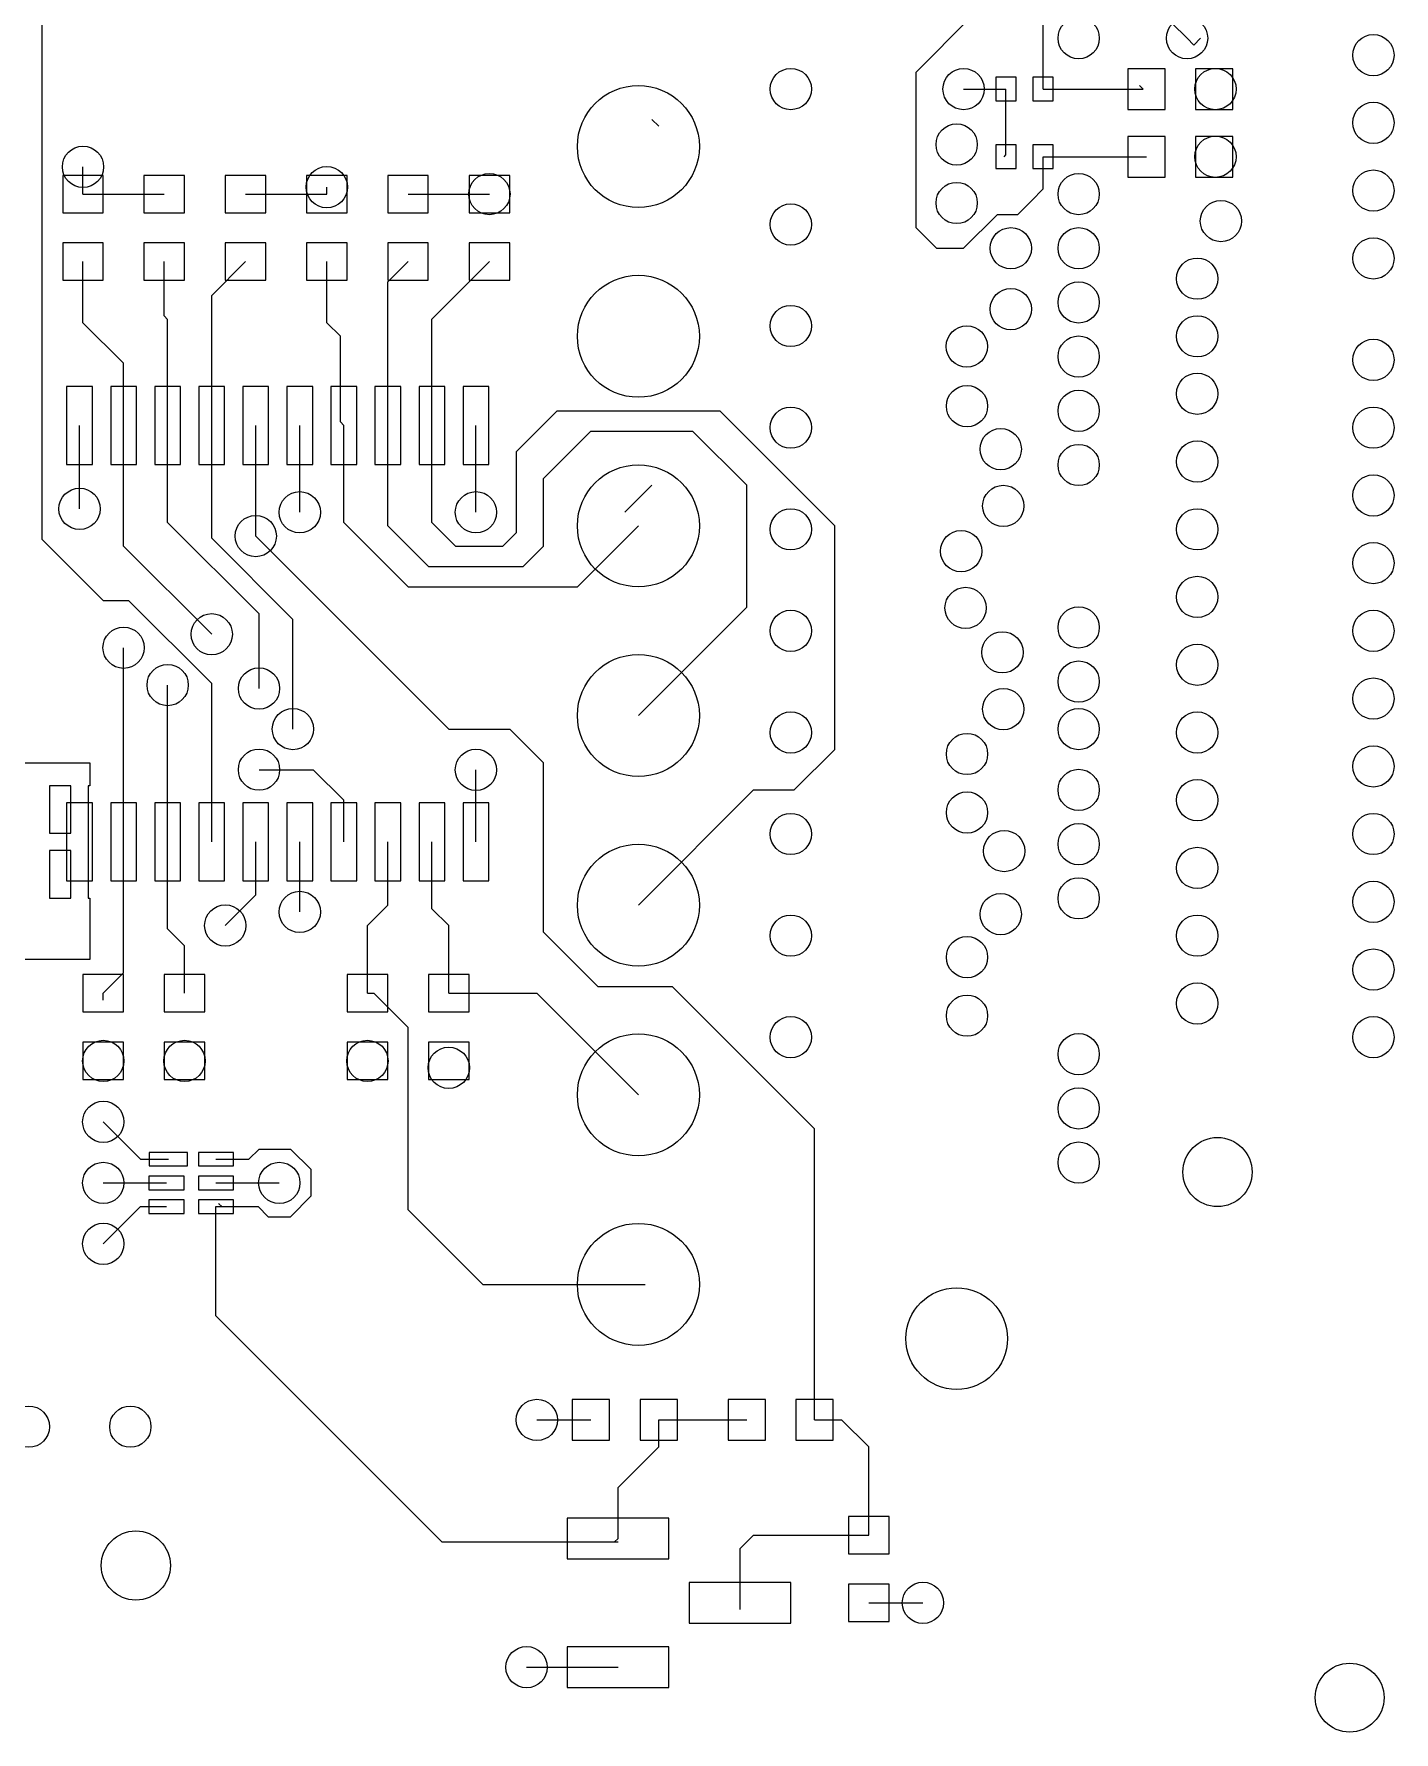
# Model space of a CAD drawing. Extents: x 1 to 15.9, y 0.4 to 4.
# Drawn here: x 4.192 to 4.982, y 1.023 to 2.01 of the extents above; entities that cross this region are included whole.
import ezdxf

# ---------------------------------------------------------------- set-up
doc = ezdxf.new("R2010")
doc.units = 0
doc.layers.get('0').update_dxf_attribs({"linetype": 'CONTINUOUS'})
doc.layers.add('gtl', color=1, linetype='CONTINUOUS')

# ---------------------------------------------------------------- blocks, each defined once
blk = doc.blocks.new('D10')
blk.add_circle((0, 0), 0.02)
blk = doc.blocks.new('D15')
blk.add_lwpolyline([(-0.01085, -0.0118), (0.01085, -0.0118), (0.01085, 0.0118), (-0.01085, 0.0118)], close=True)
blk = doc.blocks.new('D17')
blk.add_lwpolyline([(-0.0059, -0.0069), (0.0059, -0.0069), (0.0059, 0.0069), (-0.0059, 0.0069)], close=True)
blk = doc.blocks.new('D18')
blk.add_lwpolyline([(-0.0118, -0.01085), (0.0118, -0.01085), (0.0118, 0.01085), (-0.0118, 0.01085)], close=True)
blk = doc.blocks.new('D31')
blk.add_lwpolyline([(-0.0112, -0.00395), (0.0112, -0.00395), (0.0112, 0.00395), (-0.0112, 0.00395)], close=True)
blk = doc.blocks.new('D32')
blk.add_lwpolyline([(-0.01025, -0.00395), (0.01025, -0.00395), (0.01025, 0.00395), (-0.01025, 0.00395)], close=True)
blk = doc.blocks.new('D39')
blk.add_circle((0, 0), 0.02955)
blk = doc.blocks.new('D63')
blk.add_lwpolyline([(-0.0075, -0.02265), (0.0075, -0.02265), (0.0075, 0.02265), (-0.0075, 0.02265)], close=True)
blk = doc.blocks.new('D64')
blk.add_lwpolyline([(-0.02955, -0.0118), (0.02955, -0.0118), (0.02955, 0.0118), (-0.02955, 0.0118)], close=True)
blk = doc.blocks.new('D109')
blk.add_circle((0, 0), 0.0201)
blk = doc.blocks.new('D113')
blk.add_circle((0, 0), 0.03545)
blk = doc.blocks.new('D120')
blk.add_circle((0, 0), 0.012)

msp = doc.modelspace()

# ---------------------------------------------------------------- linework, layer by layer
at = {"layer": 'gtl', "color": 1}
for points in [[(4.1968, 1.7165), (4.1968, 2.248)], [(4.7785, 1.9783), (4.7785, 2.0472)], [(4.7047, 1.9882), (4.7362, 2.0197)], [(4.8533, 2.0167), (4.8622, 2.0079), (4.8661, 2.0039)], [(4.8661, 2.0039), (4.8701, 2.0079)], [(4.7047, 1.8976), (4.7047, 1.9882)], [(4.7323, 1.9783), (4.7569, 1.9783)], [(4.7569, 1.94), (4.7569, 1.9783)], [(4.7785, 1.9783), (4.8366, 1.9783)], [(4.8346, 1.9803), (4.8366, 1.9783)], [(4.8366, 1.9783), (4.8366, 1.9783)], [(4.5512, 1.9606), (4.5551, 1.9567)], [(4.7559, 1.939), (4.7569, 1.94)], [(4.7717, 1.9134), (4.7785, 1.9203), (4.7785, 1.939)], [(4.7785, 1.939), (4.8386, 1.939)], [(4.2205, 1.9173), (4.2205, 1.9331)], [(4.2205, 1.9173), (4.2677, 1.9173)], [(4.2205, 1.9173), (4.2205, 1.9173)], [(4.315, 1.9173), (4.3622, 1.9173)], [(4.3622, 1.9173), (4.3622, 1.9213)], [(4.3622, 1.9173), (4.3622, 1.9173)], [(4.4094, 1.9173), (4.4567, 1.9173)], [(4.7323, 1.8858), (4.752, 1.9055)], [(4.752, 1.9055), (4.7638, 1.9055)], [(4.7638, 1.9055), (4.7717, 1.9134)], [(4.7047, 1.8976), (4.7165, 1.8858), (4.7323, 1.8858)], [(4.2205, 1.8425), (4.2205, 1.878)], [(4.2677, 1.8465), (4.2677, 1.878)], [(4.2953, 1.8583), (4.315, 1.878)], [(4.3622, 1.8425), (4.3622, 1.878)], [(4.3977, 1.8662), (4.4094, 1.878)], [(4.4233, 1.8445), (4.4567, 1.878)], [(4.3977, 1.7828), (4.3977, 1.8662)], [(4.2953, 1.7828), (4.2953, 1.8583)], [(4.2677, 1.8465), (4.2697, 1.8444)], [(4.2205, 1.8425), (4.2441, 1.8189)], [(4.2697, 1.7828), (4.2697, 1.8444)], [(4.3622, 1.8425), (4.3701, 1.8346)], [(4.4233, 1.7828), (4.4233, 1.8445)], [(4.3701, 1.7848), (4.3701, 1.8346)], [(4.2441, 1.7828), (4.2441, 1.8189)], [(4.4724, 1.7677), (4.4961, 1.7913)], [(4.4961, 1.7913), (4.5906, 1.7913)], [(4.5906, 1.7913), (4.6575, 1.7244)], [(4.2185, 1.7343), (4.2185, 1.7828)], [(4.2441, 1.7126), (4.2441, 1.7828)], [(4.2697, 1.7263), (4.2697, 1.7828)], [(4.2953, 1.7172), (4.2953, 1.7828)], [(4.3209, 1.7185), (4.3209, 1.7828)], [(4.3465, 1.7323), (4.3465, 1.7828)], [(4.3701, 1.7848), (4.3721, 1.7828)], [(4.3721, 1.7263), (4.3721, 1.7828)], [(4.3977, 1.7244), (4.3977, 1.7828)], [(4.4233, 1.7263), (4.4233, 1.7828)], [(4.4489, 1.7323), (4.4489, 1.7828)], [(4.4882, 1.752), (4.5157, 1.7795)], [(4.5157, 1.7795), (4.5748, 1.7795)], [(4.5748, 1.7795), (4.6063, 1.748)], [(4.4724, 1.7205), (4.4724, 1.7677)], [(4.4882, 1.7126), (4.4882, 1.752)], [(4.5354, 1.7323), (4.5512, 1.748)], [(4.6063, 1.6772), (4.6063, 1.748)], [(4.2697, 1.7263), (4.3228, 1.6732)], [(4.3209, 1.7185), (4.4331, 1.6063), (4.4685, 1.6063), (4.4882, 1.5866)], [(4.3721, 1.7263), (4.4094, 1.689)], [(4.3977, 1.7244), (4.4213, 1.7008)], [(4.4233, 1.7263), (4.437, 1.7126)], [(4.4646, 1.7126), (4.4724, 1.7205)], [(4.5079, 1.689), (4.5433, 1.7244)], [(4.6575, 1.5945), (4.6575, 1.7244)], [(4.1968, 1.7165), (4.2323, 1.6811), (4.247, 1.6811), (4.2953, 1.6328)], [(4.2441, 1.7126), (4.2953, 1.6614)], [(4.2953, 1.7172), (4.3425, 1.67)], [(4.437, 1.7126), (4.4646, 1.7126)], [(4.4764, 1.7008), (4.4882, 1.7126)], [(4.4213, 1.7008), (4.4764, 1.7008)], [(4.4094, 1.689), (4.5079, 1.689)], [(4.3228, 1.6299), (4.3228, 1.6732)], [(4.3425, 1.6063), (4.3425, 1.67)], [(4.5433, 1.6142), (4.6063, 1.6772)], [(4.2441, 1.5407), (4.2441, 1.6536)], [(4.2697, 1.5407), (4.2697, 1.6319)], [(4.2953, 1.6063), (4.2953, 1.6328)], [(4.2953, 1.5407), (4.2953, 1.6063)], [(4.6339, 1.5709), (4.6575, 1.5945)], [(4.182, 1.5866), (4.2244, 1.5866), (4.2244, 1.5733)], [(4.3228, 1.5827), (4.3543, 1.5827), (4.3721, 1.5649)], [(4.4489, 1.5407), (4.4489, 1.5826)], [(4.4882, 1.4882), (4.4882, 1.5866)], [(4.2244, 1.5733), (4.2235, 1.5733), (4.2235, 1.5407), (4.2235, 1.508), (4.2244, 1.508), (4.2244, 1.4724), (4.0551, 1.4724)], [(4.2135, 1.5733), (4.201, 1.5733), (4.201, 1.5457), (4.2135, 1.5457), (4.2135, 1.5733)], [(4.5433, 1.5039), (4.6102, 1.5709)], [(4.6102, 1.5709), (4.6339, 1.5709)], [(4.3721, 1.5407), (4.3721, 1.5649)], [(4.2441, 1.4646), (4.2441, 1.5407)], [(4.2697, 1.4901), (4.2697, 1.5407)], [(4.3209, 1.5099), (4.3209, 1.5407)], [(4.3465, 1.5), (4.3465, 1.5407)], [(4.3858, 1.4921), (4.3977, 1.504), (4.3977, 1.5407)], [(4.4233, 1.5019), (4.4233, 1.5407)], [(4.2135, 1.5357), (4.201, 1.5357), (4.201, 1.508), (4.2135, 1.508), (4.2135, 1.5357)], [(4.3032, 1.4921), (4.3209, 1.5099)], [(4.4233, 1.5019), (4.4331, 1.4921)], [(4.3858, 1.4528), (4.3858, 1.4921)], [(4.4331, 1.4528), (4.4331, 1.4921)], [(4.2697, 1.4901), (4.2795, 1.4803)], [(4.4882, 1.4882), (4.5197, 1.4567), (4.563, 1.4567), (4.6457, 1.374)], [(4.2795, 1.4528), (4.2795, 1.4803)], [(4.2323, 1.4528), (4.2441, 1.4646)], [(4.2323, 1.4528), (4.2323, 1.4528)], [(4.2323, 1.4488), (4.2323, 1.4528)], [(4.3858, 1.4528), (4.3895, 1.4528), (4.4094, 1.4328)], [(4.4331, 1.4528), (4.4843, 1.4528)], [(4.4843, 1.4528), (4.5433, 1.3937)], [(4.4094, 1.4213), (4.4094, 1.4328)], [(4.4094, 1.3268), (4.4094, 1.4213)], [(4.2323, 1.378), (4.2539, 1.3563)], [(4.6457, 1.2047), (4.6457, 1.374)], [(4.2978, 1.3563), (4.3169, 1.3563), (4.3228, 1.3622), (4.3411, 1.3622), (4.3531, 1.3502)], [(4.2539, 1.3563), (4.2701, 1.3563)], [(4.2323, 1.3425), (4.2691, 1.3425)], [(4.2978, 1.3425), (4.3346, 1.3425)], [(4.3411, 1.3228), (4.3531, 1.3349), (4.3531, 1.3502)], [(4.2323, 1.3071), (4.2539, 1.3287)], [(4.2539, 1.3287), (4.2691, 1.3287)], [(4.2978, 1.3287), (4.3012, 1.3287)], [(4.2978, 1.2652), (4.2978, 1.3287)], [(4.2992, 1.3307), (4.2995, 1.3304)], [(4.2995, 1.3304), (4.3012, 1.3287)], [(4.3012, 1.3287), (4.3223, 1.3287)], [(4.3223, 1.3287), (4.3282, 1.3228), (4.3411, 1.3228)], [(4.4094, 1.3268), (4.4528, 1.2835)], [(4.4528, 1.2835), (4.5433, 1.2835)], [(4.5433, 1.2835), (4.5472, 1.2835)], [(4.2978, 1.2652), (4.4291, 1.1339)], [(4.4843, 1.2047), (4.5157, 1.2047)], [(4.5551, 1.2047), (4.5551, 1.2047), (4.6063, 1.2047)], [(4.5551, 1.189), (4.5551, 1.2047)], [(4.6457, 1.2047), (4.6614, 1.2047), (4.6772, 1.189)], [(4.5315, 1.1358), (4.5315, 1.1654), (4.5551, 1.189)], [(4.6772, 1.1378), (4.6772, 1.189)], [(4.5295, 1.1339), (4.5315, 1.1358)], [(4.6024, 1.1299), (4.6102, 1.1378)], [(4.6102, 1.1378), (4.6772, 1.1378)], [(4.4291, 1.1339), (4.5295, 1.1339)], [(4.5295, 1.1339), (4.5315, 1.1339)], [(4.5315, 1.1339), (4.5315, 1.1339)], [(4.6024, 1.0945), (4.6024, 1.1299)], [(4.6772, 1.0984), (4.7087, 1.0984)], [(4.4783, 1.061), (4.5315, 1.061)]]:
    msp.add_lwpolyline(points, dxfattribs=at)

# ---------------------------------------------------------------- block references
at = {"layer": 'gtl'}
for name, p in [('D120', (4.7992, 2.0079)), ('D120', (4.8622, 2.0079)), ('D120', (4.9705, 1.998)), ('D120', (4.6319, 1.9783)), ('D120', (4.7323, 1.9783)), ('D17', (4.7569, 1.9783)), ('D17', (4.7785, 1.9783)), ('D15', (4.8386, 1.9783)), ('D120', (4.8787, 1.9783)), ('D15', (4.878, 1.9783)), ('D113', (4.5433, 1.9449)), ('D120', (4.9705, 1.9587)), ('D120', (4.7283, 1.9461)), ('D120', (4.2205, 1.9331)), ('D17', (4.7569, 1.939)), ('D17', (4.7785, 1.939)), ('D15', (4.8386, 1.939)), ('D120', (4.8787, 1.939)), ('D15', (4.878, 1.939)), ('D18', (4.2205, 1.9173)), ('D18', (4.2677, 1.9173)), ('D18', (4.315, 1.9173)), ('D120', (4.3622, 1.9213)), ('D18', (4.3622, 1.9173)), ('D18', (4.4094, 1.9173)), ('D120', (4.4567, 1.9173)), ('D18', (4.4567, 1.9173)), ('D120', (4.7992, 1.9173)), ('D120', (4.9705, 1.9193)), ('D120', (4.7283, 1.9121)), ('D120', (4.6319, 1.8996)), ('D120', (4.8819, 1.9016)), ('D120', (4.7598, 1.8858)), ('D120', (4.7992, 1.8858)), ('D18', (4.2205, 1.878)), ('D18', (4.2677, 1.878)), ('D18', (4.315, 1.878)), ('D18', (4.3622, 1.878)), ('D18', (4.4094, 1.878)), ('D18', (4.4567, 1.878)), ('D120', (4.9705, 1.8799)), ('D120', (4.8681, 1.8681)), ('D113', (4.5433, 1.8346)), ('D120', (4.7992, 1.8543)), ('D120', (4.7598, 1.8504)), ('D120', (4.6319, 1.8406)), ('D120', (4.8681, 1.8346)), ('D120', (4.7342, 1.8287)), ('D120', (4.7992, 1.8228)), ('D120', (4.9705, 1.8209)), ('D120', (4.8681, 1.8012)), ('D63', (4.2185, 1.7828)), ('D63', (4.2441, 1.7828)), ('D63', (4.2697, 1.7828)), ('D63', (4.2953, 1.7828)), ('D63', (4.3209, 1.7828)), ('D63', (4.3465, 1.7828)), ('D63', (4.3721, 1.7828)), ('D63', (4.3977, 1.7828)), ('D63', (4.4233, 1.7828)), ('D63', (4.4489, 1.7828)), ('D120', (4.7343, 1.794)), ('D120', (4.7992, 1.7913)), ('D120', (4.6319, 1.7815)), ('D120', (4.9705, 1.7815)), ('D120', (4.7539, 1.769)), ('D120', (4.7992, 1.7598)), ('D120', (4.8681, 1.7618)), ('D113', (4.5433, 1.7244)), ('D120', (4.7554, 1.736)), ('D120', (4.9705, 1.7421)), ('D120', (4.2185, 1.7343)), ('D120', (4.3465, 1.7323)), ('D120', (4.4489, 1.7323)), ('D120', (4.3209, 1.7185)), ('D120', (4.6319, 1.7224)), ('D120', (4.8681, 1.7224)), ('D120', (4.7309, 1.7097)), ('D120', (4.9705, 1.7028)), ('D120', (4.7335, 1.6767)), ('D120', (4.8681, 1.6831)), ('D120', (4.2953, 1.6614)), ('D120', (4.6319, 1.6634)), ('D120', (4.7992, 1.6654)), ('D120', (4.9705, 1.6634)), ('D120', (4.2441, 1.6536)), ('D120', (4.7549, 1.6509)), ('D113', (4.5433, 1.6142)), ('D120', (4.8681, 1.6437)), ('D120', (4.2697, 1.6319)), ('D120', (4.3228, 1.6299)), ('D120', (4.7992, 1.6339)), ('D120', (4.7554, 1.6179)), ('D120', (4.9705, 1.624)), ('D120', (4.3425, 1.6063)), ('D120', (4.6319, 1.6043)), ('D120', (4.7992, 1.6063)), ('D120', (4.8681, 1.6043)), ('D120', (4.7343, 1.5918)), ('D120', (4.3228, 1.5827)), ('D120', (4.4489, 1.5826)), ('D120', (4.9705, 1.5846)), ('D120', (4.7992, 1.5709)), ('D120', (4.7343, 1.5578)), ('D120', (4.8681, 1.565)), ('D63', (4.2185, 1.5407)), ('D63', (4.2441, 1.5407)), ('D63', (4.2697, 1.5407)), ('D63', (4.2953, 1.5407)), ('D63', (4.3209, 1.5407)), ('D63', (4.3465, 1.5407)), ('D63', (4.3721, 1.5407)), ('D63', (4.3977, 1.5407)), ('D63', (4.4233, 1.5407)), ('D63', (4.4489, 1.5407)), ('D120', (4.6319, 1.5453)), ('D120', (4.7992, 1.5394)), ('D120', (4.9705, 1.5453)), ('D120', (4.7559, 1.5354)), ('D113', (4.5433, 1.5039)), ('D120', (4.8681, 1.5256)), ('D120', (4.3465, 1.5)), ('D120', (4.7539, 1.4987)), ('D120', (4.7992, 1.5079)), ('D120', (4.9705, 1.5059)), ('D120', (4.3032, 1.4921)), ('D120', (4.6319, 1.4862)), ('D120', (4.8681, 1.4862)), ('D120', (4.7343, 1.4737)), ('D120', (4.9705, 1.4665)), ('D18', (4.2323, 1.4528)), ('D18', (4.2795, 1.4528)), ('D18', (4.3858, 1.4528)), ('D18', (4.4331, 1.4528)), ('D120', (4.7343, 1.4397)), ('D120', (4.8681, 1.4468)), ('D120', (4.6319, 1.4272)), ('D120', (4.9705, 1.4272)), ('D120', (4.2323, 1.4134)), ('D18', (4.2323, 1.4134)), ('D120', (4.2795, 1.4134)), ('D18', (4.2795, 1.4134)), ('D120', (4.3858, 1.4134)), ('D18', (4.3858, 1.4134)), ('D120', (4.4331, 1.4094)), ('D18', (4.4331, 1.4134)), ('D113', (4.5433, 1.3937)), ('D120', (4.7992, 1.4173)), ('D120', (4.7992, 1.3858)), ('D120', (4.2323, 1.378)), ('D120', (4.7992, 1.3543)), ('D109', (4.8799, 1.3488)), ('D120', (4.2323, 1.3425)), ('D31', (4.2701, 1.3563)), ('D32', (4.2978, 1.3563)), ('D120', (4.3346, 1.3425)), ('D32', (4.2691, 1.3425)), ('D32', (4.2978, 1.3425)), ('D32', (4.2691, 1.3287)), ('D32', (4.2978, 1.3287)), ('D120', (4.2323, 1.3071)), ('D113', (4.5433, 1.2835)), ('D39', (4.7283, 1.252)), ('D120', (4.4843, 1.2047)), ('D15', (4.5157, 1.2047)), ('D15', (4.5551, 1.2047)), ('D15', (4.6063, 1.2047)), ('D15', (4.6457, 1.2047)), ('D120', (4.189, 1.2008)), ('D120', (4.248, 1.2008)), ('D64', (4.5315, 1.1358)), ('D18', (4.6772, 1.1378)), ('D109', (4.2512, 1.1201)), ('D64', (4.6024, 1.0984)), ('D18', (4.6772, 1.0984)), ('D120', (4.7087, 1.0984)), ('D120', (4.4783, 1.061)), ('D64', (4.5315, 1.061)), ('D10', (4.9567, 1.0433))]:
    msp.add_blockref(name, p, dxfattribs=at)

doc.saveas('drawing.dxf')
